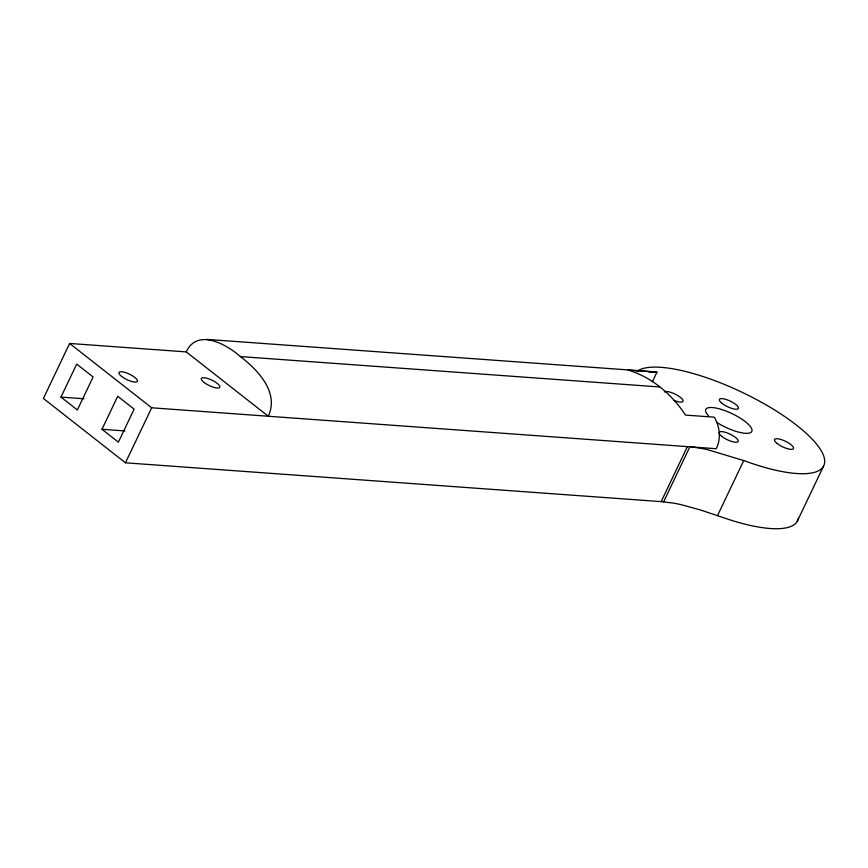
<?xml version="1.0" encoding="UTF-8"?>
<svg xmlns="http://www.w3.org/2000/svg" width="868" height="868" viewBox="0 0 868 868"><rect width="100%" height="100%" fill="white"/><g stroke="black" fill="none" stroke-linecap="round" stroke-linejoin="round"><path stroke-width="1.3" d="M186.24 351.898C197.296 327.876 226.581 344.336 240.382 356.574C257.937 370.007 279.377 392.423 268.288 416.249L186.24 351.898L69.635 343.457L43.4 398.455L125.448 462.807L661.156 501.628L673.644 503.147A90.619 26.799 25.5 0 1 681.738 504.796L701.051 510.156L727.167 518.934A105.256 31.129 25.5 0 0 798.343 518.174M60.955 397.11L76.699 364.104L93.104 376.972L77.36 409.978L60.955 397.11L83.925 398.77M101.979 429.28L117.722 396.275L134.128 409.154L118.384 442.148L101.979 429.28L124.949 430.94M125.448 462.807L151.683 407.797L716.23 448.713C721.275 438.741 719.832 426.622 714.31 417.172L685.47 415.088C672.168 394.614 651.749 377.07 628.106 370.094L656.957 372.188L652.345 381.833M661.156 501.628L687.391 446.619M663.619 501.823L689.854 446.825M717.521 515.581L743.746 460.572L753.402 463.935A105.256 31.129 25.5 0 0 797.942 426.275A105.256 31.129 25.5 0 0 637.09 371.233M797.269 521.267L823.504 466.268M649.047 371.96L656.957 372.188M206.486 339.366L654.429 371.829M240.382 356.574L659.485 386.944M691.503 446.922L699.879 448.148A90.619 26.799 25.5 0 1 707.973 449.787L743.746 460.572M69.635 343.457L151.683 407.797M708.614 415.935A25.519 7.541 25.5 0 1 724.791 410.564A25.519 7.541 25.5 0 1 751.677 431.646A25.519 7.541 25.5 0 1 717.109 422.597M664.28 391.956A10.524 3.114 25.5 0 1 675.228 394.159A10.524 3.114 25.5 0 1 683.094 401.179A10.524 3.114 25.5 0 1 673.514 400.202M722.078 403.414A10.524 3.114 25.5 0 0 738.147 408.752A10.524 3.114 25.5 0 0 726.418 399.562A10.524 3.114 25.5 0 0 722.078 403.414M721.872 436.441A10.524 3.114 25.5 0 0 737.941 441.779A10.524 3.114 25.5 0 0 726.212 432.579A10.524 3.114 25.5 0 0 721.872 436.441M777.218 443.548A10.524 3.114 25.5 0 0 793.276 448.886A10.524 3.114 25.5 0 0 781.558 439.685A10.524 3.114 25.5 0 0 777.218 443.548M204.23 382.571A10.21 3.016 25.5 0 0 219.647 387.486A10.21 3.016 25.5 0 0 207.886 378.546A10.21 3.016 25.5 0 0 204.23 382.571M121.574 376.419A10.21 3.016 25.5 0 0 137.155 381.594A10.21 3.016 25.5 0 0 125.784 372.676A10.21 3.016 25.5 0 0 121.574 376.419"/></g></svg>
